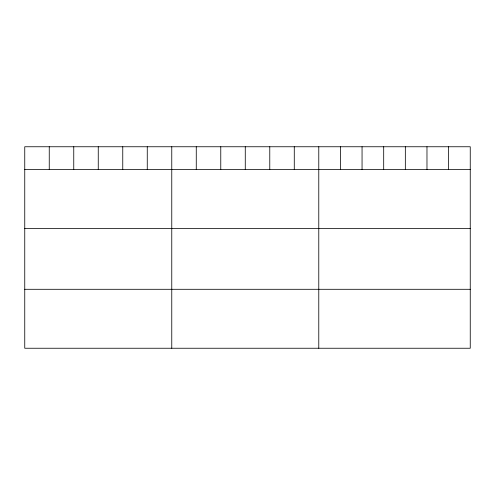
<?xml version="1.0" encoding="UTF-8"?>
<svg xmlns="http://www.w3.org/2000/svg" width="495" height="495" viewBox="0 0 495 495"><rect width="100%" height="100%" fill="white"/><g stroke="black" fill="none" stroke-linecap="round" stroke-linejoin="round"><path stroke-width="0.74" d="M470.25 169.618L470.25 348.245L24.75 348.245L24.75 146.755L470.25 146.755L470.25 169.618L24.75 169.618M24.75 228.566L470.25 228.566M24.75 289.297L470.25 289.297M448.612 146.755L448.612 169.618M426.975 146.755L426.975 169.618M405.337 146.755L405.337 169.618M383.693 146.755L383.693 169.618M362.055 146.755L362.055 169.618M340.418 146.755L340.418 169.618M318.78 146.755L318.78 348.245M294.278 146.755L294.278 169.618M269.775 146.755L269.775 169.618M245.273 146.755L245.273 169.618M220.77 146.755L220.77 169.618M196.268 146.755L196.268 169.618M171.765 146.755L171.765 348.245M147.263 146.755L147.263 169.618M122.76 146.755L122.76 169.618M98.258 146.755L98.258 169.618M73.755 146.755L73.755 169.618M49.252 146.755L49.252 169.618"/></g></svg>
